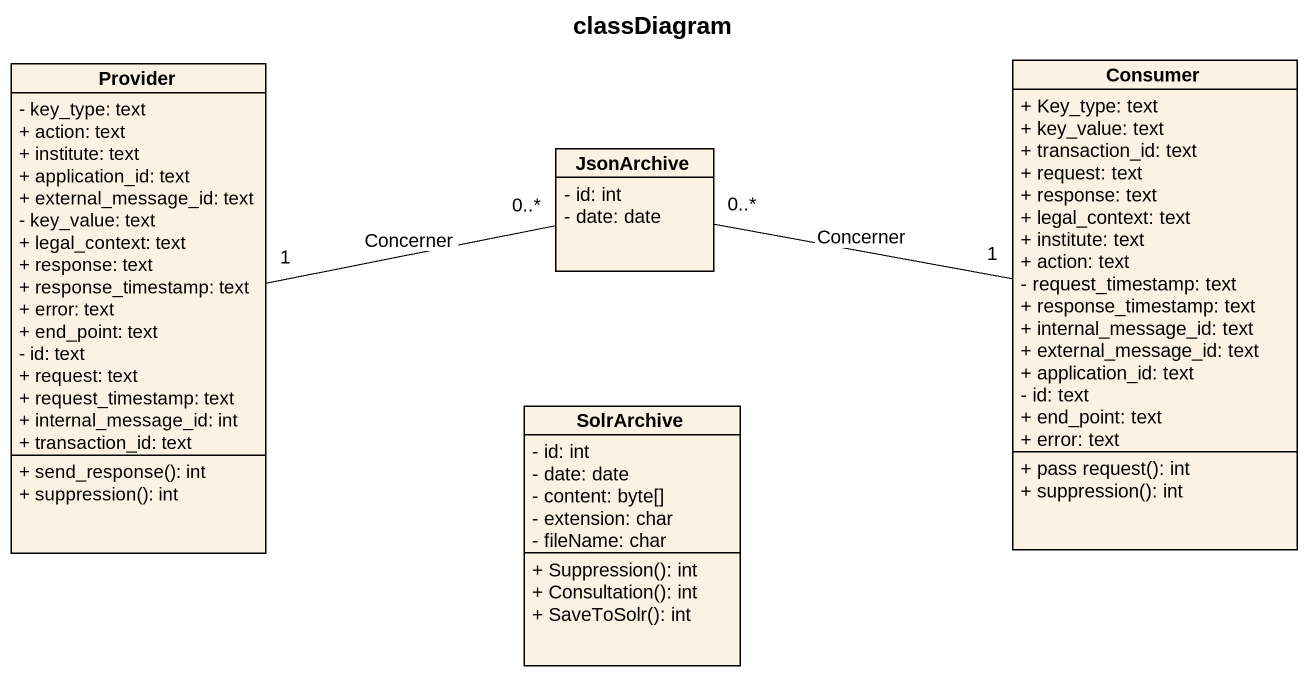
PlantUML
@startuml
title classDiagram
hide circle
hide empty members
skinparam classAttributeIconSize 0
class Provider {
  - key_type: text
  + action: text
  + institute: text
  + application_id: text
  + external_message_id: text
  - key_value: text
  + legal_context: text
  + response: text
  + response_timestamp: text
  + error: text
  + end_point: text
  - id: text
  + request: text
  + request_timestamp: text
  + internal_message_id: int
  + transaction_id: text
  + send_response(): int
  + suppression(): int
}
class Consumer {
  + Key_type: text
  + key_value: text
  + transaction_id: text
  + request: text
  + response: text
  + legal_context: text
  + institute: text
  + action: text
  - request_timestamp: text
  + response_timestamp: text
  + internal_message_id: text
  + external_message_id: text
  + application_id: text
  - id: text
  + end_point: text
  + error: text
  + pass request(): int
  + suppression(): int
}
class JsonArchive {
  - id: int
  - date: date
}
class SolrArchive {
  - id: int
  - date: date
  - content: byte[]
  - extension: char
  - fileName: char
  + Suppression(): int
  + Consultation(): int
  + SaveToSolr(): int
}
Provider "1" -right- "0..*" JsonArchive : Concerner
Consumer "1" -left- "0..*" JsonArchive : Concerner
@enduml
